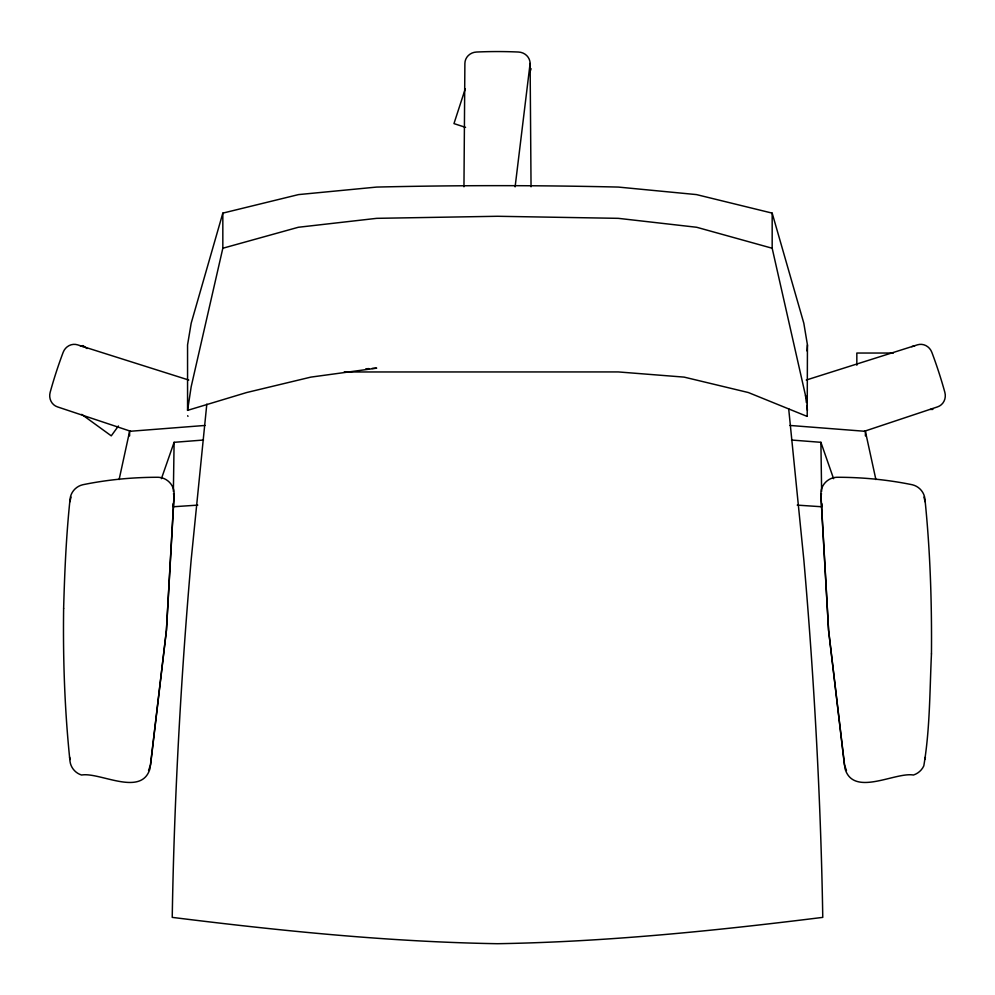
<?xml version="1.0" encoding="UTF-8"?>
<svg xmlns="http://www.w3.org/2000/svg" width="995" height="995" viewBox="0 0 995 995"><rect width="100%" height="100%" fill="white"/><g stroke="black" fill="none" stroke-linecap="round" stroke-linejoin="round"><path stroke-width="1.49" d="M807.206 415.985L807.442 344.904L803.823 323.226L772.17 213.117L696.488 194.597L618.318 187.072A1262.157 308.661 0 0 0 376.682 187.072L298.512 194.597L222.83 213.117L191.177 323.226L187.558 344.904L187.57 410.363L246.636 392.54L310.85 377.117L376.682 368.15L372.043 368.424M463.956 186.786L464.889 63.444A12.089 11.442 -2.6 0 1 476.456 52.038A464.006 464.006 0 0 1 518.544 52.038A12.089 11.442 2.6 0 1 530.111 63.444L531.044 186.786M129.586 435.934L129.624 431.32L205.02 425.45M173.192 503.694L173.155 506.766L197.781 505.124M173.379 491.418L174.1 442.315L203.527 440.026M807.057 350.986L807.442 344.904M187.57 410.363L191.177 386.707L222.83 248.24L222.83 213.117M206.811 404.132L191.164 559.899A753.215 104.823 -85.7 0 0 172.234 917.378C280.242 930.798 388.597 941.904 497.5 943.708C606.403 941.904 714.758 930.798 822.765 917.378A753.215 104.823 85.7 0 0 803.836 559.899L788.687 408.746M515.111 186.849L530.111 63.444M821.484 493.582L820.95 496.642L828.549 629.972L844.419 764.732L846.459 770.503M119.114 479.553L129.624 431.32M69.787 501.903L71.068 497.077M924.79 759.508L925.437 757.071M465.262 88.841L453.969 123.604L465.56 127.372M529.9 72.349L531.081 68.717M161.414 478.682L174.1 442.315M148.541 770.503L150.581 764.732L166.451 629.972L174.05 496.642L173.516 493.582M807.331 415.723L807.007 416.358L748.364 392.54L684.15 377.117L618.318 371.931L344.208 371.968M118.43 425.984L111.266 435.847L81.69 414.368M864.444 431.245L937.576 406.868A12.089 11.442 74.6 0 0 944.852 392.341A464.006 464.006 0 0 0 931.842 352.317A12.089 11.442 69.4 0 0 917.415 344.842L806.236 380.04M222.83 248.24L298.326 227.27L376.682 218.34L497.5 216.276L618.318 218.34L696.674 227.27L772.17 248.24L806.174 398.473M365.861 368.809L368.946 368.61M893.386 353.038L856.832 353.038L856.832 365.227M930.313 409.418L932.862 409.418M797.219 505.124L821.845 506.766L821.808 503.694M789.98 425.45L865.376 431.32L875.886 479.553M791.473 440.026L820.9 442.315L833.586 478.682M188.776 380.04L77.585 344.842A12.089 11.442 -69.4 0 0 63.158 352.317A464.006 464.006 0 0 0 50.16 392.341A12.089 11.442 -74.6 0 0 57.424 406.868L130.556 431.245M82.896 345.551L87.013 348.536M187.669 415.723L187.993 416.358M923.932 497.077L925.213 501.903M69.563 757.071L70.222 759.508M806.97 405.164L807.43 410.363M820.9 442.315L821.621 491.418M865.376 431.32L865.414 435.934M772.17 213.117L772.17 248.24M805.49 395.537A267.307 8.719 77.8 0 1 806.41 402.714M911.718 346.646A12.089 11.442 69.4 0 1 914.579 346.148M80.421 346.148A12.089 11.442 -69.4 0 1 83.281 346.646M63.63 608.368C62.934 659.399 64.663 710.505 69.998 761.274C70.782 767.68 75.421 773.152 81.578 775.03C99.798 771.821 141.551 797.405 149.996 768.662L166.389 630.656L174.125 493.545C174.162 484.876 166.886 477.575 158.267 477.277C132.957 477.239 107.535 479.652 82.734 484.752C76.117 486.281 70.919 491.928 70.11 498.694C66.23 535.136 64.65 571.764 63.63 608.368M931.457 653.889C929.703 691.189 930.002 729.012 923.808 765.876C921.78 770.254 918.012 773.55 913.422 775.03C895.201 771.821 853.449 797.405 845.004 768.662L828.611 630.656L820.875 493.545C820.838 484.876 828.114 477.575 836.733 477.277C862.043 477.239 887.465 479.652 912.266 484.752C918.895 486.281 924.081 491.928 924.89 498.694C930.213 550.235 931.88 602.087 931.457 653.889"/></g></svg>
